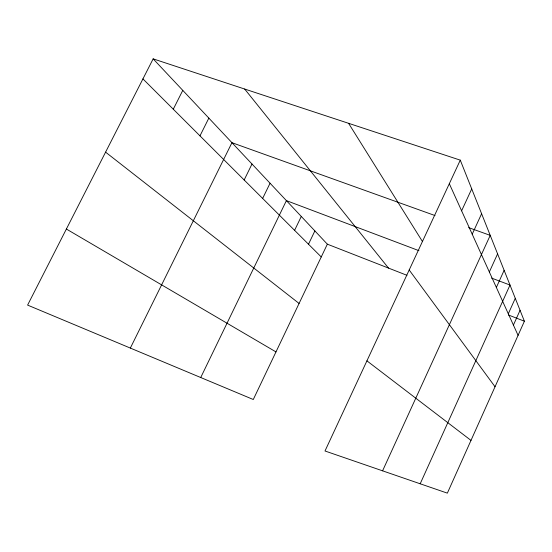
<?xml version="1.0" encoding="UTF-8"?>
<svg xmlns="http://www.w3.org/2000/svg" width="552" height="552" viewBox="0 0 552 552"><rect width="100%" height="100%" fill="white"/><g stroke="black" fill="none" stroke-linecap="round" stroke-linejoin="round"><path stroke-width="0.83" d="M460.278 160.149L524.4 321.223L447.355 493.143L324.997 450.991L460.278 160.149L153.152 58.857L27.6 305.097L253.285 399.51L327.343 244.17L153.152 58.857M513.422 325.08L520.053 310.314M420.189 483.787L510 285.046L491.508 278.063M508.302 313.791L515.278 298.308M496.358 287.461L504.135 270.314M489.341 271.977L497.587 253.865M382.584 470.828L490.217 235.359L468.655 227.624M472.208 234.186L481.606 213.727M461.61 210.809L471.725 188.908M308.499 244.219L314.875 230.908M294.595 230.336L301.282 216.453M200.728 377.52L286.405 200.624L418.947 250.67M262.648 198.43L270.059 183.23M244.163 179.98L251.995 164.02M130.348 348.077L231.95 142.685L435.024 215.556M199.983 135.861L208.842 118.107M173.287 109.206L182.781 90.376M327.343 244.17L406.976 275.31M508.475 314.999L524.4 321.223M66.378 229.039L275.979 351.914M366.928 360.849L470.994 440.399M105.584 152.145L299.08 303.448M142.933 78.895L321.25 256.949M244.667 89.038L388.504 268.086M409.191 269.99L495.034 386.752M348.581 123.31L422.487 241.59M449.321 183.712L518.073 335.347"/></g></svg>
